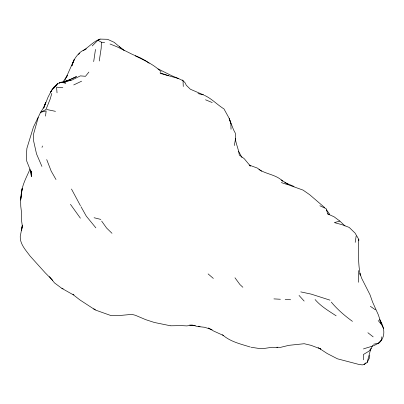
<?xml version="1.0" encoding="UTF-8"?>
<svg xmlns="http://www.w3.org/2000/svg" width="404" height="404" viewBox="0 0 404 404"><rect width="100%" height="100%" fill="white"/><g stroke="black" fill="none" stroke-linecap="round" stroke-linejoin="round"><path stroke-width="0.61" d="M358.545 282.27L358.298 270.564M345.001 225.947L339.825 221.069L334.35 222.604L342.289 224.76L349.202 227.422L355.045 233.068L358.777 239.375C358.404 251.283 358.045 263.262 360.227 275.043M358.742 240.769L358.777 239.375M92.213 45.925L97.909 40.264L101.364 42.198L101.192 48.197L99.238 60.984M381.851 336.754L381.462 340.092L378.77 343.137L373.554 344.218M95.475 49.44L93.683 61.605M45.521 116.089L46.147 110.938L40.612 112.282L33.426 127.083L26.876 148.425L26.427 155.202L26.73 161.105L31.694 173.569L30.845 171.22L31.355 176.366L31.128 171.372M21.22 195.738L20.639 200.071L20.766 206.282L21.569 212.928L21.351 218.917L22.25 225.624L21.569 230.361L22.452 225.624M21.382 194.496C21.771 185.35 26.548 177.28 30.027 169.044M355.202 242.36L356.156 235.976M369.756 355.439L369.312 358.267L367.13 362.489L364.044 364.534L362.236 364.898L358.469 364.322L337.461 358.818L327.225 353.54L318.18 347.627M367.13 362.489L370.397 350.258L372.559 345.531M234.32 145.521L235.487 139.032L235.33 133.199L233.487 129.654L229.194 118.569L230.881 123.407L231.027 129.25M22.382 225.179L20.225 236.567C20.038 244.339 25.795 250.132 30.042 255.995L45.142 272.74L52.666 280.351M51.803 93.41L50.192 99.025L45.925 109.59L40.612 112.282M38.254 117.423L33.487 134.32L33.648 141.082L36.522 153.914L41.91 166.408M42.016 147.384L42.46 146.006M71.897 65.716C73.291 59.994 76.704 55.101 81.285 51.454C88.173 48.238 92.738 41.546 100.091 39.102L107.565 39.294L114.17 42.329L123.043 49.722L132.467 54.439L140.4 57.843L145.773 60.817L149.142 63.211M44.006 107.348L48.061 97.117L52.146 89.319L57.494 83.764L60.529 82.34L71.205 80.245L63.332 82.103M43.688 108.267L45.773 102.298L43.622 107.565L40.956 111.767M71.902 65.877L74.174 59.646L65.094 79.896M378.77 343.137C386.113 337.183 384.517 327.366 380.018 320.18M66.63 76.967L67.453 75.28L62.994 81.997M78.634 54.535L79.507 53.101M371.16 348.379L368.887 351.212L363.438 354.485L363.464 359.812M88.875 72.094L85.497 76.295L80.376 75.881L71.705 80.164M51.399 91.193L50.636 92.122L53.707 87.446L57.494 83.764L55.969 85.623M53.303 88.87L54.065 87.941M64.16 81.77L64.943 80.856L63.241 82.35M364.044 364.534L365.63 362.893M381.78 339.769C377.548 345.774 369.852 346.607 363.433 348.94M56.141 85.623L53.707 87.446L56.51 85.259M65.009 81.729L66.998 80.426L65.195 81.552M83.108 50.677L86.365 48.844M97.909 40.264L100.091 39.102M63.337 82.158L71.084 79.229M71.624 78.967L76.487 76.593L64.736 81.85M73.74 84.911L81.603 81.194M170.599 325.796L181.255 325.614L186.911 325.907L192.107 325.023L197.637 326.528L204.535 327.27L212.075 329.629M276.846 347.238L280.583 347.344L288.855 345.334L304.232 343.718L311.024 345.334L320.842 349.031L319.771 348.44M273.932 298.894L280.376 299.258M285.184 299.42L290.597 299.738M277.816 347.667L272.17 347.268L262.832 348.652L259.565 348.556L251.192 347.258M62.827 87.744L56.565 87.148L57.035 92.829M101.364 42.198L104.601 42.551M189.678 325.013L195.309 325.75M198.268 326.215L200.041 326.493M170.347 325.75L154.313 322.463L145.738 319.665L135.38 315.282L131.866 314.368L122.109 315.282L111.277 315.681L95.389 310.03L79.967 299.97L73.301 294.819L61.933 288.431L54.49 282.896L49.424 276.548M300.783 291.895L311.141 294.102L329.982 300.152M319.892 205.757L326.21 208.716L327.684 213.903L329.74 214.327L326.538 209.918M46.834 109.529L55.459 111.347M183.27 86.496L183.027 80.699L178.29 78.467L160.913 73.573L160.029 72.791L168.493 75.72M198.046 93.577L203.591 94.94M94.087 217.741L100.833 219.423M61.933 288.431L63.125 288.779M93.642 308.914L95.4 309.439M250.313 347.046C240.643 343.986 230.235 341.744 222.468 334.759M281.315 182.588L287.805 184.704M288.759 184.992L303.04 190.092L309.636 194.678L324.755 207.656M249.223 165.09L257.308 168.054L261.625 171.22M110.029 43.996L116.837 46.712L123.043 49.722M205.54 99.793L212.226 102.566M178.29 78.467L172.048 75.871L158.04 68.887M203.485 94.889L190.35 89.223L186.234 85.183L185.209 82.941L182.411 79.967M284.835 182.578L294.021 186.451M327.684 213.903L334.103 216.807L339.825 221.069M223.639 335.572L213.645 331.043L208.282 327.962M258.979 169.473C266.494 174.351 276.407 174.669 282.765 181.26M135.249 55.843C144.354 60.337 153.813 64.463 161.105 71.771M249.409 165.584L250.404 166.12L244.228 158.686L239.304 155.05C238.673 149.318 235.992 144.167 235.305 138.405M204.338 95.309C211.731 98.611 217.18 104.702 223.968 108.918L229.018 118.059L230.881 123.407M281.371 180.007L288.532 184.578M336.138 315.817C328.73 310.944 320.917 306.394 315.095 299.561M352.46 321.347L352.066 321.074C344.476 315.539 337.31 309.348 331.305 302.101M370.377 306.318L375.483 309.868M72.978 294.163L73.957 294.93M367.908 332.739L373.16 336.865M119.397 46.718L124.169 50.556M208.116 273.912L213.332 278.417M242.865 287.264L239.956 284.562L234.982 277.8M111.994 233.295L106.616 228.053L101.657 221.094M299.046 295.44L304.146 301.061M95.844 227.836L86.299 216.15L81.002 206.707M378.164 320.529L381.729 324.836L383.583 328.679M80.381 218.175L70.458 204.333M55.999 179.538L51.197 171.114L46.718 159.595M238.567 151.273L241.935 157.479M80.431 205.697L71.483 189.042M379.568 319.423L381.729 324.836L378.225 314.58L372.624 302.147L369.978 294.683L361.666 278.3L359.984 273.463L360.227 275.094M30.755 170.377L31.355 176.366M370.286 349.076L370.397 350.258M21.18 194.299L20.639 200.071L22.215 188.304L21.18 194.299M30.76 170.337L30.578 171.503L30.76 170.337M60.529 82.34L59.555 83.073L60.529 82.34L65.822 83.022L60.529 82.34"/></g></svg>
